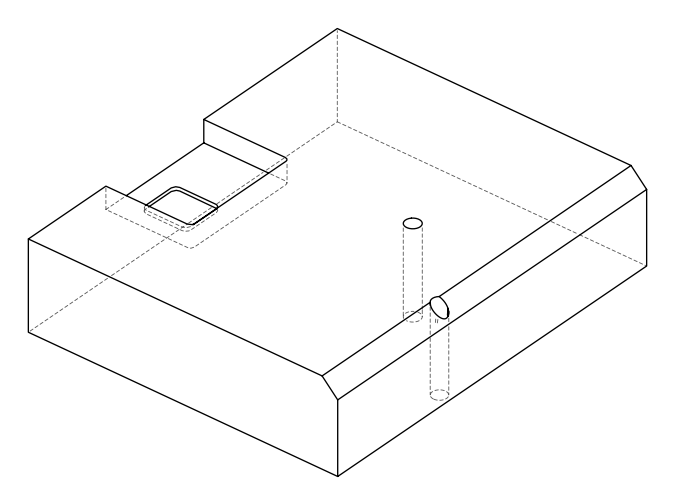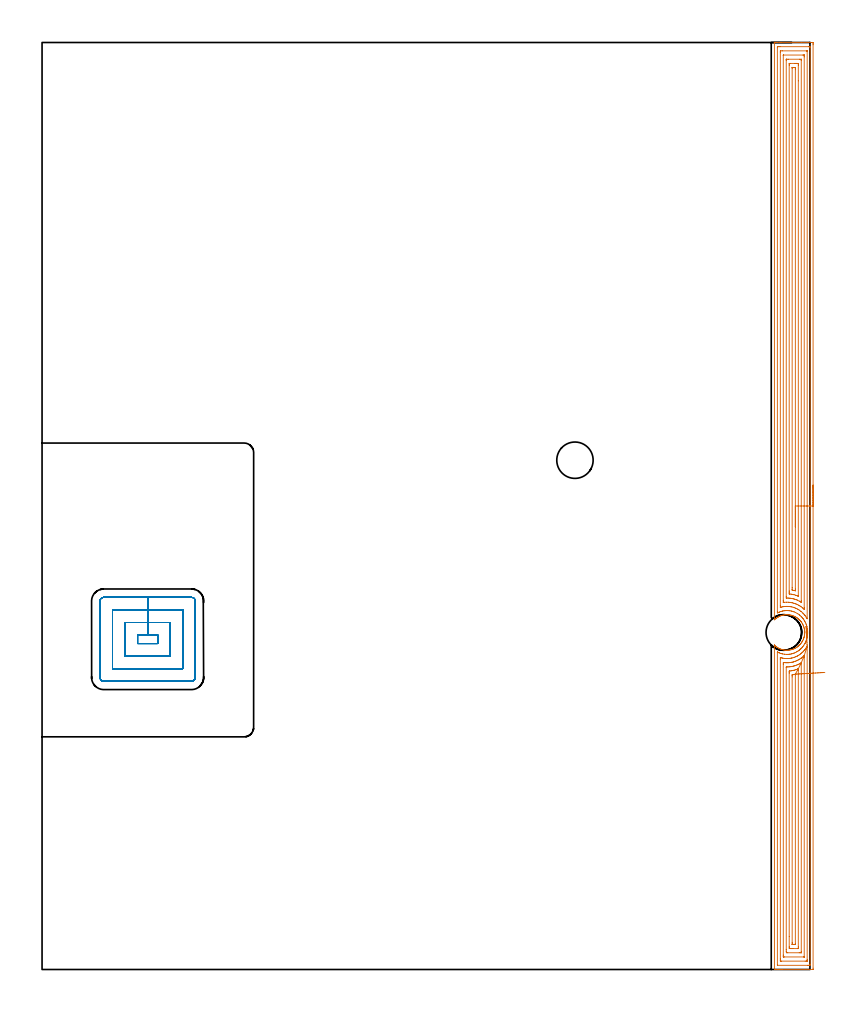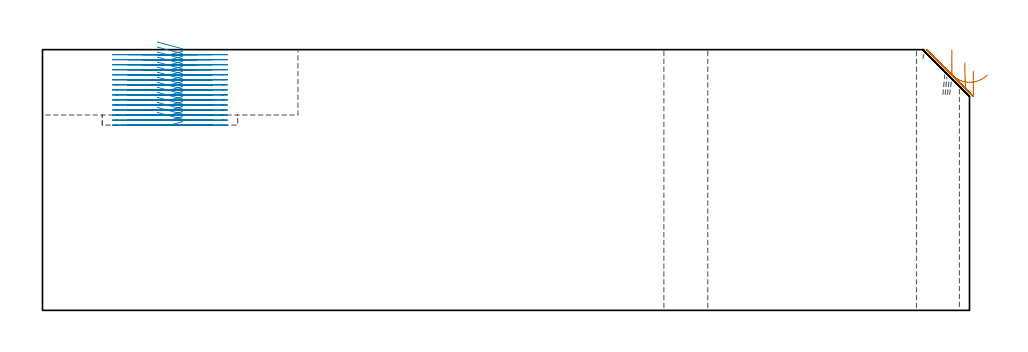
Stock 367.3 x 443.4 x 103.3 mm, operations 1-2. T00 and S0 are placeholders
(PLAN: 11 operations, 8 tool changes, 140.7 min)
(1 AREA_MILL | FG_CHAMFER_SURFACE | UGT0205_001 | 24.83 min | 75880 mm3)
(2 MILL_RECTANGULAR_POCKET | POCKET_RECTANGULAR_STRAIGHT | NXT0201_009 | Follow Part, ap 2, ae 75% | 13.6 min | 76174 mm3)
(3 MILL_SLOT | SLOT_PARTIAL_RECTANGULAR | NXT0201_009 | Follow Part, ap 2, ae 75% | 100.12 min | 302460 mm3)
(4 SPOT_DRILL | STEP1HOLE | NXT0321_9005460120000 | 0.03 min | 0 mm3)
(5 SPOT_DRILL_1 | STEP1HOLE_1 | NXT0321_9005460120000 | 0.03 min | 373 mm3)
(6 DRILL_BLIND_HOLE_INTO_CENTER | STEP1HOLE | NXT0301_082 | 0.08 min | 1012 mm3)
(7 GUN_DRILL_THROUGH_HOLE | STEP1HOLE | UGT0307_008 | 0.53 min | 8332 mm3)
(8 DRILL_TO_ENLARGE_THROUGH_HOLE | STEP1HOLE | UGT0301_044 | 0.45 min | 12694 mm3)
(9 DRILL_BLIND_HOLE_INTO_CENTER_1 | STEP1HOLE_1 | NXT0301_082 | 0.08 min | 1755 mm3)
(10 GUN_DRILL_THROUGH_HOLE_1 | STEP1HOLE_1 | UGT0307_008 | 0.53 min | 8060 mm3)
(11 DRILL_TO_ENLARGE_THROUGH_HOLE_1 | STEP1HOLE_1 | UGT0301_245 | 0.45 min | 14781 mm3)
(TOOL UGT0205_001 | Chamfer Mill 20 x 3 x 45 deg. | D20 FL50 Z2)
(TOOL NXT0201_009 | ENDMILL 8mm [2P460-0800-NA 1630] | D8 FL26 Z6)
(TOOL NXT0321_9005460120000 | NC Spot Drill, 142deg, 12mm, Carbide, Uncoated | D12 PA142 FL30 Z2)
(TOOL NXT0301_082 | Carbide Drill 11.1mm [860.1-1110-033A1-MM 2214] | D11.1 PA140 FL55 Z2)
(TOOL UGT0307_008 | Gun Drill 11 mm | D11 PA130 FL24 Z1)
(TOOL UGT0301_044 | Twist Drill 17 mm | D17 PA118 FL125 Z2)
(TOOL UGT0301_245 | Twist Drill 17.4 mm | D17.4 PA118 FL130 Z2)
(OP 1 AREA_MILL)
G17 G21 G94 G90
T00 M6
G54
G17 G0 G90 X368.8 Y231.7 S1061 M3
G43 Z113.3 H0
Z94.8
G94 G1 Y231.662 Z93.928 F250.
Y231.548 Z93.063
Y231.359 Z92.212
Y231.097 Z91.38
Y230.763 Z90.574
Y230.36 Z89.8
Y229.892 Z89.064
Y229.36 Z88.372
Y228.771 Z87.729
Y228.128 Z87.14
Y227.436 Z86.608
Y226.7 Z86.14
Y225.926 Z85.737
Y225.12 Z85.403
Y224.288 Z85.141
Y223.436 Z84.952
Y222.572 Z84.838
Y221.7 Z84.8
Y0.617
X368.799 Y0.024 Z84.799
X368.796 Y0.003 Z84.801
X368.764 Y0. Z84.833
X353.993 Z99.603
X353.385 Z100.21
X352.839 Z100.758
X352.504 Z101.092
X351.958 Z101.638
X351.623 Z101.972
X350.952 Z102.648
X350.637 Z102.963
X350.611 Z102.988
X350.319 Y0.01 Z103.272
X350.311 Y0.075 Z103.284
X350.306 Y0.123 Z103.292
X350.307 Y0.167 Z103.293
X350.3 Y155.152 Z103.3
X350.306 Y155.161 Z103.293
X350.314 Z103.285
X350.328 Y155.152 Z103.272
X350.47 Y155.017 Z103.13
X350.758 Y154.759 Z102.842
X351.037 Y154.532 Z102.563
X351.359 Y154.287 Z102.241
X351.634 Y154.102 Z101.966
X351.914 Y153.927 Z101.686
X352.348 Y153.685 Z101.252
X352.79 Y153.463 Z100.81
X352.937 Y153.394 Z100.663
X353.3 Y153.252 Z100.3
X353.667 Y153.124 Z99.933
X354.104 Y152.996 Z99.496
X354.544 Y152.891 Z99.056
X354.981 Y152.811 Z98.619
X355.42 Y152.754 Z98.18
X355.858 Y152.72 Z97.742
X356.297 Y152.708 Z97.303
X356.735 Y152.719 Z96.865
X357.173 Y152.753 Z96.427
X357.613 Y152.81 Z95.987
X358.05 Y152.89 Z95.55
X358.49 Y152.994 Z95.11
X358.927 Y153.116 Z94.673
X359.297 Y153.251 Z94.303
X359.663 Y153.394 Z93.937
X359.803 Y153.46 Z93.797
X360.245 Y153.681 Z93.355
X360.68 Y153.927 Z92.92
X361.239 Y154.287 Z92.359
X361.312 Y154.343 Z92.284
X361.453 Y154.45 Z92.146
X361.556 Y154.528 Z92.043
X361.589 Y154.556 Z92.01
X361.752 Y154.695 Z91.844
X361.932 Y154.846 Z91.667
X362.296 Y155.18 Z91.302
X362.432 Y155.32 Z91.166
X362.547 Y155.449 Z91.051
X362.761 Y155.69 Z90.839
X363.073 Y156.073 Z90.526
X363.266 Y156.343 Z90.333
X363.309 Y156.403 Z90.29
X363.457 Y156.641 Z90.141
X363.514 Y156.732 Z90.082
X363.643 Y156.938 Z89.955
X363.66 Y156.966 Z89.938
X363.896 Y157.409 Z89.7
X364.112 Y157.859 Z89.488
X364.186 Y158.033 Z89.413
X364.275 Y158.278 Z89.323
X364.317 Y158.39 Z89.282
X364.425 Y158.725 Z89.173
X364.434 Y158.752 Z89.164
X364.551 Y159.197 Z89.044
X364.621 Y159.513 Z88.978
X364.641 Y159.618 Z88.954
X364.647 Y159.645 Z88.948
X364.719 Y160.09 Z88.879
X364.742 Y160.306 Z88.857
X364.761 Y160.511 Z88.832
X364.764 Y160.537 Z88.829
X364.771 Y160.688 Z88.821
X364.781 Y160.867 Z88.811
X364.788 Y160.984 Z88.807
Y161.
X364.786 Y161.105 Z88.804
Y161.405 Z88.805
X364.784 Y161.423 Z88.803
X364.785 Y161.424
Y161.431
X364.769 Y161.792 Z88.829
X364.763 Y161.877 Z88.832
X364.757 Y161.934 Z88.837
X364.729 Y162.184 Z88.862
X364.718 Y162.298 Z88.875
X364.715 Y162.323 Z88.878
X364.648 Y162.756 Z88.951
X364.646 Y162.771 Z88.953
X364.555 Y163.191 Z89.043
X364.55 Y163.216 Z89.048
X364.426 Y163.664 Z89.17
X364.329 Y163.96 Z89.268
X364.281 Y164.109 Z89.317
X364.185 Y164.367 Z89.413
X364.113 Y164.531 Z89.484
X364.045 Y164.687 Z89.553
X363.894 Y165.002 Z89.702
X363.688 Y165.382 Z89.911
X363.65 Y165.452 Z89.95
X363.383 Y165.895 Z90.217
X363.31 Y166.002 Z90.29
X363.078 Y166.313 Z90.522
X363.013 Y166.4 Z90.587
X362.699 Y166.788 Z90.899
X362.633 Y166.86 Z90.965
X362.432 Y167.079 Z91.165
X362.192 Y167.314 Z91.405
X362.119 Y167.386 Z91.478
X361.797 Y167.681 Z91.802
X361.752 Y167.716 Z91.847
X361.556 Y167.873 Z92.043
X361.239 Y168.104 Z92.36
X361.124 Y168.188 Z92.475
X360.68 Y168.48 Z92.92
X360.524 Y168.573 Z93.076
X360.166 Y168.762 Z93.434
X359.803 Y168.937 Z93.797
X359.367 Y169.119 Z94.233
X358.927 Y169.279 Z94.673
X358.599 Y169.378 Z95.001
X358.269 Y169.466 Z95.331
X358.05 Y169.513 Z95.55
X357.613 Y169.59 Z95.987
X357.173 Y169.647 Z96.427
X356.735 Y169.681 Z96.865
X356.297 Y169.692 Z97.303
X355.858 Y169.68 Z97.742
X355.42 Y169.646 Z98.18
X354.981 Y169.589 Z98.619
X354.544 Y169.512 Z99.056
X354.331 Y169.466 Z99.269
X353.667 Y169.272 Z99.933
X353.226 Y169.117 Z100.374
X352.79 Y168.934 Z100.81
X352.43 Y168.761 Z101.17
X352.076 Y168.573 Z101.524
X351.914 Y168.476 Z101.686
X351.47 Y168.184 Z102.13
X351.037 Y167.869 Z102.563
X350.818 Y167.695 Z102.782
X350.307 Y167.24 Z103.293
X350.3 Y167.657 Z103.3
Y443.232
Y443.395 Z103.29
X350.301 Y443.396
X350.636 Y443.4 Z102.964
X350.952 Z102.648
X351.623 Z101.972
X352.839 Z100.757
X353.385 Z100.21
X363.241 Z90.356
X368.085 Z85.512
X368.358 Y443.397 Z85.239
X368.792 Y443.39 Z84.806
X368.795 Y443.227 Z84.803
X368.799 Y442.783 Z84.801
X368.8 Y442.335 Z84.8
Y221.7
X367.386 Z86.214
X367.385 Y2.497 Z86.215
X367.384 Y2.403 Z86.216
X367.379 Y2.013 Z86.221
X366.99 Y2.004 Z86.61
X366.596 Y2.001 Z87.004
X366.113 Y2. Z87.487
X351.812 Y2.001 Z101.788
X351.781 Y2.002 Z101.819
X351.749 Y2.006 Z101.851
X351.728 Y2.01 Z101.872
X351.727 Y2.035 Z101.873
X351.722 Y2.303 Z101.878
X351.715 Y151.579 Z101.885
X351.717 Y151.75 Z101.883
X351.719 Y151.835 Z101.881
X351.721 Y151.866 Z101.879
X351.769 Y151.847 Z101.831
X351.929 Y151.77 Z101.671
X352.319 Y151.579 Z101.281
X352.504 Y151.497 Z101.096
X352.644 Y151.436 Z100.956
X353.385 Y151.174 Z100.215
X353.943 Y151.012 Z99.657
X354.265 Y150.939 Z99.335
X355.034 Y150.8 Z98.566
X355.146 Y150.788 Z98.454
X355.996 Y150.717 Z97.604
X356.027 Z97.573
X356.865 Y150.729 Z96.735
X356.908 Y150.732 Z96.692
X357.662 Y150.814 Z95.938
X357.788 Y150.835 Z95.812
X358.403 Y150.956 Z95.197
X358.669 Y151.019 Z94.931
X359.105 Y151.137 Z94.495
X359.55 Y151.288 Z94.05
X359.759 Y151.366 Z93.841
X360.281 Y151.579 Z93.319
X360.382 Y151.629 Z93.218
X360.431 Y151.654 Z93.169
X360.956 Y151.94 Z92.644
X361.312 Y152.147 Z92.288
X361.511 Y152.27 Z92.089
X361.825 Y152.472 Z91.775
X362.037 Y152.629 Z91.563
X362.192 Y152.752 Z91.408
X362.525 Y153.028 Z91.075
X362.915 Y153.365 Z90.685
X362.997 Y153.442 Z90.603
X363.073 Y153.518 Z90.527
X363.429 Y153.898 Z90.171
X363.747 Y154.258 Z89.853
X363.841 Y154.373 Z89.759
X363.954 Y154.517 Z89.646
X364.222 Y154.88 Z89.378
X364.406 Y155.152 Z89.194
X364.835 Y155.855 Z88.765
X364.902 Y155.976 Z88.698
X364.938 Y156.045 Z88.662
X365.196 Y156.572 Z88.404
X365.363 Y156.938 Z88.237
X365.425 Y157.085 Z88.175
X365.466 Y157.192 Z88.134
X365.698 Y157.849 Z87.902
X365.716 Y157.906 Z87.884
X365.885 Y158.553 Z87.715
X365.923 Y158.725 Z87.677
X366.036 Y159.293 Z87.564
X366.087 Y159.618 Z87.513
X366.141 Y160.079 Z87.459
X366.177 Y160.511 Z87.423
X366.197 Y160.917 Z87.403
X366.198 Y161.405 Z87.402
X366.18 Y161.827 Z87.42
X366.144 Y162.298 Z87.456
X366.082 Y162.819 Z87.518
X366.022 Y163.191 Z87.578
X365.866 Y163.932 Z87.734
X365.826 Y164.084 Z87.774
X365.716 Y164.479 Z87.884
X365.577 Y164.907 Z88.023
X365.553 Y164.978 Z88.047
X365.453 Y165.244 Z88.147
X365.179 Y165.871 Z88.421
X365.067 Y166.106 Z88.533
X364.835 Y166.546 Z88.765
X364.711 Y166.764 Z88.889
X364.527 Y167.076 Z89.073
X364.121 Y167.657 Z89.479
X363.954 Y167.879 Z89.646
X363.658 Y168.247 Z89.942
X363.388 Y168.551 Z90.212
X363.073 Y168.873 Z90.527
X362.452 Y169.444 Z91.148
X362.192 Y169.649 Z91.408
X361.502 Y170.144 Z92.098
X361.312 Y170.267 Z92.288
X361.199 Y170.337 Z92.401
X360.431 Y170.737 Z93.169
X359.728 Y171.05 Z93.872
X359.55 Y171.116 Z94.05
X359.229 Y171.231 Z94.371
X358.669 Y171.387 Z94.931
X358.461 Y171.442 Z95.139
X357.788 Y171.565 Z95.812
X357.408 Y171.617 Z96.192
X356.908 Y171.66 Z96.692
X356.466 Y171.678 Z97.134
X356.027 Y171.675 Z97.573
X355.609 Y171.654 Z97.991
X355.146 Y171.609 Z98.454
X354.816 Y171.566 Z98.784
X354.265 Y171.465 Z99.335
X354.075 Y171.423 Z99.525
X353.381 Y171.231 Z100.219
X352.742 Y170.989 Z100.858
X352.504 Y170.889 Z101.096
X352.125 Y170.721 Z101.475
X351.721 Y170.535 Z101.879
X351.715 Y171.137 Z101.885
Y171.231
Y440.903
X351.716 Y440.997 Z101.884
X351.721 Y441.387 Z101.879
X352.11 Y441.396 Z101.49
X352.504 Y441.399 Z101.096
X352.987 Y441.4 Z100.613
X366.596 Y441.399 Z87.004
X367.083 Y441.396 Z86.517
X367.291 Y441.39 Z86.309
X367.379 Y441.361 Z86.221
X367.384 Y441.091 Z86.216
X367.385 Y440.997 Z86.215
X367.386 Y221.7 Z86.214
X365.972 Z87.628
X365.971 Y168.031 Z87.629
X365.969 Y167.858 Z87.631
X365.967 Y167.796 Z87.633
X365.966 Y167.778 Z87.634
X365.958 Y167.786 Z87.642
X365.716 Y168.18 Z87.884
X365.478 Y168.551 Z88.122
X364.905 Y169.373 Z88.695
X364.848 Y169.444 Z88.752
X364.835 Y169.46 Z88.765
X364.435 Y169.928 Z89.165
X364.06 Y170.337 Z89.54
X363.954 Y170.441 Z89.646
X363.102 Y171.231 Z90.498
X363.073 Y171.254 Z90.527
X362.966 Y171.339 Z90.634
X362.192 Y171.882 Z91.408
X361.828 Y172.124 Z91.772
X361.312 Y172.406 Z92.288
X360.743 Y172.701 Z92.857
X360.431 Y172.835 Z93.169
X359.999 Y173.017 Z93.601
X359.55 Y173.17 Z94.05
X359.328 Y173.242 Z94.272
X358.669 Y173.416 Z94.931
X358.18 Y173.513 Z95.42
X357.788 Y173.573 Z95.812
X357.17 Y173.644 Z96.43
X356.908 Y173.661 Z96.692
X356.254 Y173.68 Z97.346
X356.027 Y173.675 Z97.573
X355.412 Y173.641 Z98.188
X355.146 Y173.614 Z98.454
X354.623 Y173.547 Z98.977
X354.265 Y173.482 Z99.335
X353.732 Y173.369 Z99.868
X353.385 Y173.278 Z100.215
X353.18 Y173.224 Z100.42
X353.134 Y173.225 Z100.466
X353.133 Y173.237 Z100.467
X353.13 Y173.275 Z100.47
X353.129 Y173.91 Z100.471
X353.128 Y174.17 Z100.472
X353.129 Y438.576 Z100.471
X353.133 Y439.21 Z100.467
X353.135 Y439.339 Z100.465
X353.141 Y439.391 Z100.459
X353.201 Y439.396 Z100.399
X353.385 Y439.398 Z100.215
X354.078 Y439.4 Z99.522
X365.716 Y439.399 Z87.884
X365.903 Y439.397 Z87.697
X365.956 Y439.394 Z87.644
X365.966 Y439.39 Z87.634
X365.968 Y439.386 Z87.632
X365.97 Y439.366 Z87.63
X365.971 Y439.297 Z87.629
X365.972 Y439.21 Z87.628
Y221.7
X364.557 Z89.043
Y173.017
X364.555 Y172.407 Z89.045
X364.553 Y172.319 Z89.047
X364.552 Y172.307 Z89.048
X364.505 Y172.343 Z89.095
X363.954 Y172.827 Z89.646
X363.729 Y173.017 Z89.871
X363.073 Y173.497 Z90.527
X362.833 Y173.667 Z90.767
X362.472 Y173.91 Z91.128
X362.192 Y174.072 Z91.408
X361.835 Y174.272 Z91.765
X361.312 Y174.53 Z92.288
X360.717 Y174.804 Z92.883
X360.431 Y174.919 Z93.169
X360.246 Y174.991 Z93.354
X359.55 Y175.212 Z94.05
X358.994 Y175.367 Z94.606
X358.669 Y175.434 Z94.931
X357.912 Y175.571 Z95.688
X357.788 Y175.586 Z95.812
X356.934 Y175.67 Z96.666
X356.015 Y175.685 Z97.585
X355.146 Y175.625 Z98.454
X355.072 Y175.619 Z98.528
X354.837 Y175.595 Z98.763
X354.549 Y175.566 Z99.051
X354.547 Y175.61 Z99.053
X354.545 Y175.697 Z99.055
X354.543 Y176.309 Z99.057
Y176.59
Y437.142
X354.545 Y437.346 Z99.055
X354.547 Y437.38 Z99.053
X354.55 Y437.39 Z99.05
X354.557 Y437.393 Z99.043
X354.61 Y437.397 Z98.99
X354.717 Y437.399 Z98.883
X363.954 Y437.4 Z89.646
X364.385 Y437.398 Z89.215
X364.487 Y437.395 Z89.113
X364.537 Y437.39 Z89.063
X364.551 Y437.386 Z89.049
X364.552 Y437.37 Z89.048
X364.555 Y437.268 Z89.045
X364.557 Y436.812 Z89.043
Y436.53
Y221.7
X363.143 Z90.457
Y176.519
X363.139 Y175.697 Z90.461
X363.138 Y175.696 Z90.462
X363.121 Y175.697 Z90.479
X363.073 Y175.726 Z90.527
X363.001 Y175.77 Z90.599
X362.192 Y176.208 Z91.408
X361.416 Y176.59 Z92.184
X361.312 Y176.637 Z92.288
X361.229 Y176.674 Z92.371
X360.725 Y176.874 Z92.875
X360.431 Y176.976 Z93.169
X359.861 Y177.168 Z93.739
X359.55 Y177.252 Z94.05
X359.169 Y177.35 Z94.431
X358.699 Y177.453 Z94.901
X358.669 Y177.459 Z94.931
X358.529 Y177.483 Z95.071
X357.788 Y177.587 Z95.812
X357.671 Y177.602 Z95.929
X356.908 Y177.662 Z96.692
X356.722 Y177.671 Z96.878
X356.027 Y177.69 Z97.573
X355.983 Y177.694 Z97.617
X355.964 Y177.698 Z97.636
X355.957 Y178.306 Z97.643
Y434.886
X355.958 Y435.028 Z97.642
X355.962 Y435.312 Z97.638
X355.964 Y435.388 Z97.636
X355.969 Y435.391 Z97.631
X355.987 Y435.396 Z97.613
X356.027 Y435.398 Z97.573
X356.261 Y435.4 Z97.339
X356.908 Z96.692
X362.426 Z91.174
X363.073 Y435.396 Z90.527
X363.116 Y435.394 Z90.484
X363.133 Y435.391 Z90.467
X363.137 Y435.24 Z90.463
X363.142 Y434.957 Z90.458
X363.143 Y434.815 Z90.457
Y434.744
Y221.7
X361.729 Z91.871
Y178.847
X361.727 Y178.706 Z91.873
X361.724 Y178.594 Z91.876
X361.723 Y178.568 Z91.877
X361.707 Y178.569 Z91.893
X361.651 Y178.588 Z91.949
X361.312 Y178.717 Z92.288
X360.773 Y178.923 Z92.827
X360.431 Y179.03 Z93.169
X359.64 Y179.27 Z93.96
X359.55 Y179.294 Z94.05
X359.519 Y179.302 Z94.081
X358.669 Y179.464 Z94.931
X358.438 Y179.504 Z95.162
X357.788 Y179.588 Z95.812
X357.43 Y179.634 Z96.17
X357.378 Y179.646 Z96.222
X357.376 Y179.688 Z96.224
X357.373 Y180.163 Z96.227
X357.371 Y180.586 Z96.229
Y181.056
X357.372 Y432.487 Z96.228
X357.374 Y432.957 Z96.226
X357.377 Y433.375 Z96.223
X357.383 Y433.391 Z96.217
X357.407 Y433.394 Z96.193
X357.461 Y433.397 Z96.139
X357.57 Y433.399 Z96.03
X357.788 Y433.4 Z95.812
X359.994 Z93.606
X360.431 Y433.399 Z93.169
X360.877 Y433.398 Z92.723
X361.312 Y433.39 Z92.288
X361.722 Y433.371 Z91.878
X361.725 Y432.957 Z91.875
X361.728 Y432.535 Z91.872
X361.729 Y425.08 Z91.871
Y221.7
X360.315 Z93.285
X360.314 Y181.95 Z93.286
X360.31 Y181.179 Z93.29
X360.308 Y181.134 Z93.292
X360.256 Y181.143 Z93.344
X359.55 Y181.308 Z94.05
X359.231 Y181.38 Z94.369
X358.909 Y181.447 Z94.691
X358.853 Y181.46 Z94.747
X358.795 Y181.475 Z94.805
X358.792 Y181.539 Z94.808
X358.787 Y181.831 Z94.813
X358.786 Y181.95 Z94.814
X358.785 Y182.725 Z94.815
X358.786 Y431.171 Z94.814
X358.788 Y431.364 Z94.812
X358.791 Y431.386 Z94.809
X358.792 Y431.39 Z94.808
X358.827 Y431.394 Z94.773
X358.947 Y431.398 Z94.653
X359.55 Y431.4 Z94.05
X360.205 Y431.399 Z93.395
X360.273 Y431.396 Z93.327
X360.293 Y431.393 Z93.307
X360.308 Y431.388 Z93.292
X360.31 Y431.359 Z93.29
X360.313 Y431.29 Z93.287
X360.314 Y431.171 Z93.286
X360.315 Y430.395 Z93.285
Y221.7
Y220.828 Z93.323
Y219.964 Z93.437
Y219.112 Z93.626
Y218.28 Z93.888
Y217.474 Z94.222
Y216.7 Z94.625
Y215.964 Z95.094
Y215.272 Z95.625
Y214.629 Z96.214
Y214.04 Z96.857
Y213.508 Z97.549
Y213.04 Z98.285
Y212.637 Z99.059
Y212.303 Z99.865
Y212.041 Z100.697
Y211.852 Z101.549
Y211.738 Z102.414
Y211.7 Z103.285
G0 Z113.3
X365.464 Y164.075
Z98.15
G1 Y164.084 Z97.278
X365.467 Y164.016 Z96.408
X365.475 Y163.873 Z95.547
X365.487 Y163.656 Z94.703
X365.502 Y163.366 Z93.88
X365.521 Y163.005 Z93.086
X365.544 Y162.577 Z92.326
X365.57 Y162.084 Z91.607
X365.6 Y161.531 Z90.933
X365.633 Y160.921 Z90.31
X365.668 Y160.259 Z89.743
X365.706 Y159.55 Z89.236
X365.746 Y158.8 Z88.792
X365.788 Y158.014 Z88.416
X365.831 Y157.198 Z88.11
X365.876 Y156.359 Z87.876
X365.922 Y155.502 Z87.716
X365.968 Y154.635 Z87.632
X365.97 Y154.601 Z87.63
X365.971 Y154.432 Z87.629
X365.972 Y154.258 Z87.628
X365.971 Y4.824 Z87.629
X365.967 Y4.19 Z87.633
X365.965 Y4.061 Z87.635
X365.959 Y4.009 Z87.641
X365.899 Y4.004 Z87.701
X365.716 Y4.002 Z87.884
X365.022 Y4. Z88.578
X353.571 Y4.001 Z100.029
X353.385 Y4.003 Z100.215
X353.198 Y4.008 Z100.402
X353.149 Y4.01 Z100.451
X353.142 Y4.04 Z100.458
X353.139 Y4.106 Z100.461
X353.137 Y4.19 Z100.463
X353.135 Y4.443 Z100.465
Y5.083
X353.129 Y148.265 Z100.471
X353.131 Y148.899 Z100.469
X353.133 Y149.153 Z100.467
X353.135 Y149.184 Z100.465
X353.173 Y149.177 Z100.427
X353.255 Y149.159 Z100.345
X353.385 Y149.127 Z100.215
X353.766 Y149.03 Z99.834
X354.247 Y148.918 Z99.353
X354.265 Y148.914 Z99.335
X354.353 Y148.899 Z99.247
X355.146 Y148.787 Z98.454
X355.271 Y148.772 Z98.329
X356.027 Y148.725 Z97.573
X356.202 Y148.722 Z97.398
X356.908 Y148.737 Z96.692
X357.059 Y148.745 Z96.541
X357.788 Y148.82 Z95.812
X357.858 Y148.829 Z95.742
X358.26 Y148.899 Z95.34
X358.601 Y148.968 Z94.999
X358.669 Y148.985 Z94.931
X359.299 Y149.153 Z94.301
X359.55 Y149.231 Z94.05
X359.963 Y149.374 Z93.637
X360.431 Y149.561 Z93.169
X360.592 Y149.629 Z93.008
X360.947 Y149.792 Z92.653
X361.187 Y149.919 Z92.413
X361.312 Y149.988 Z92.288
X361.751 Y150.24 Z91.849
X362.192 Y150.51 Z91.408
X362.299 Y150.577 Z91.301
X362.462 Y150.685 Z91.138
X362.811 Y150.952 Z90.789
X363.073 Y151.162 Z90.527
X363.298 Y151.351 Z90.302
X363.557 Y151.579 Z90.043
X363.954 Y151.955 Z89.646
X364.203 Y152.219 Z89.397
X364.435 Y152.472 Z89.165
X364.621 Y152.689 Z88.979
X364.835 Y152.95 Z88.765
X365.015 Y153.183 Z88.585
X365.15 Y153.365 Z88.45
X365.383 Y153.703 Z88.217
X365.716 Y154.225 Z87.884
X365.736 Y154.258 Z87.864
X365.883 Y154.502 Z87.717
X365.922 Y154.567 Z87.678
X365.96 Y154.626 Z87.64
X365.968 Y154.635 Z87.632
X364.551 Y150.088 Z89.049
X364.553 Y150.078 Z89.047
X364.556 Y149.792 Z89.044
X364.557 Y149.45 Z89.043
Y149.18
Y6.258
X364.555 Y6.054 Z89.045
X364.553 Y6.02 Z89.047
X364.55 Y6.01 Z89.05
X364.543 Y6.007 Z89.057
X364.49 Y6.003 Z89.11
X364.383 Y6.001 Z89.217
X355.123 Y6. Z98.477
X354.716 Y6.003 Z98.884
X354.614 Y6.006 Z98.986
X354.565 Y6.01 Z99.035
X354.556 Y6.018 Z99.044
X354.554 Y6.035 Z99.046
X354.552 Y6.133 Z99.048
X354.549 Y6.581 Z99.051
Y6.87
X354.544 Y145.937 Z99.056
X354.545 Y146.219 Z99.055
X354.55 Y146.824 Z99.05
X355.146 Y146.778 Z98.454
X355.501 Y146.753 Z98.099
X356.027 Y146.725 Z97.573
X356.409 Z97.191
X356.908 Y146.737 Z96.692
X357.253 Y146.762 Z96.347
X357.788 Y146.82 Z95.812
X358.044 Y146.853 Z95.556
X358.669 Y146.964 Z94.931
X358.791 Y146.989 Z94.809
X359.306 Y147.112 Z94.294
X359.499 Y147.164 Z94.101
X359.55 Y147.179 Z94.05
X360.163 Y147.384 Z93.437
X360.431 Y147.483 Z93.169
X360.799 Y147.632 Z92.801
X361.312 Y147.859 Z92.288
X361.411 Y147.905 Z92.189
X361.609 Y148.006 Z91.991
X361.986 Y148.215 Z91.614
X362.192 Y148.335 Z91.408
X362.541 Y148.546 Z91.059
X363.073 Y148.878 Z90.527
X363.086 Y148.886 Z90.514
X363.104 Y148.899 Z90.496
X363.585 Y149.274 Z90.015
X363.954 Y149.573 Z89.646
X364.072 Y149.672 Z89.528
X364.211 Y149.792 Z89.389
X364.51 Y150.059 Z89.09
X364.545 Y150.086 Z89.055
X364.551 Y150.088 Z89.049
X363.136 Y146.702 Z90.464
X363.143 Y146.219 Z90.457
Y8.514
X363.142 Y8.372 Z90.458
X363.138 Y8.088 Z90.462
X363.136 Y8.012 Z90.464
X363.131 Y8.009 Z90.469
X363.113 Y8.004 Z90.487
X363.073 Y8.002 Z90.527
X362.839 Y8. Z90.761
X362.192 Z91.408
X356.672 Y8.002 Z96.928
X356.027 Y8.01 Z97.573
X355.97 Y8.656 Z97.63
X355.967 Y8.717 Z97.633
X355.963 Y9.549 Z97.637
Y9.614
X355.958 Y144.502 Z97.642
X355.96 Y144.573 Z97.64
X355.964 Y144.705 Z97.636
X356.027 Y144.707 Z97.573
X356.619 Y144.725 Z96.981
X356.908 Y144.737 Z96.692
X357.449 Y144.777 Z96.151
X357.788 Y144.815 Z95.812
X358.237 Y144.871 Z95.363
X358.669 Y144.95 Z94.931
X358.98 Y145.011 Z94.62
X359.55 Y145.147 Z94.05
X359.69 Y145.184 Z93.91
X360.173 Y145.326 Z93.427
X360.367 Y145.39 Z93.233
X360.431 Y145.413 Z93.169
X361.006 Y145.636 Z92.594
X361.312 Y145.764 Z92.288
X361.622 Y145.904 Z91.978
X362.192 Y146.181 Z91.408
X362.218 Y146.193 Z91.382
X363.073 Y146.673 Z90.527
X363.136 Y146.702 Z90.464
X361.722 Y143.821 Z91.878
X361.724 Y143.792 Z91.876
X361.727 Y143.68 Z91.873
X361.728 Y143.539 Z91.872
X361.729 Y143.116 Z91.871
X361.728 Y10.913 Z91.872
X361.726 Y10.443 Z91.874
X361.723 Y10.025 Z91.877
X361.717 Y10.009 Z91.883
X361.693 Y10.006 Z91.907
X361.639 Y10.003 Z91.961
X361.53 Y10.001 Z92.07
X361.312 Y10. Z92.288
X359.106 Z94.494
X358.669 Y10.001 Z94.931
X358.223 Y10.003 Z95.377
X357.788 Y10.01 Z95.812
X357.384 Y10.036 Z96.216
X357.381 Y10.443 Z96.219
X357.378 Y10.859 Z96.222
X357.377 Y15.801 Z96.223
X357.372 Y141.753 Z96.228
X357.373 Y142.174 Z96.227
X357.377 Y142.646 Z96.223
X357.379 Y142.743 Z96.221
X357.537 Y142.768 Z96.063
X357.652 Y142.785 Z95.948
X357.788 Y142.803 Z95.812
X358.43 Y142.889 Z95.17
X358.669 Y142.931 Z94.931
X359.172 Y143.03 Z94.428
X359.55 Y143.119 Z94.05
X359.88 Y143.204 Z93.72
X360.431 Y143.363 Z93.169
X360.564 Y143.404 Z93.036
X360.96 Y143.539 Z92.64
X361.216 Y143.636 Z92.384
X361.312 Y143.673 Z92.288
X361.527 Y143.757 Z92.073
X361.66 Y143.807 Z91.94
X361.711 Y143.825 Z91.889
X361.722 Y143.821 Z91.878
X360.305 Y141.267 Z93.295
X360.308 Y141.255 Z93.292
X360.311 Y141.201 Z93.289
X360.314 Y140.978 Z93.286
Y12.229
X360.312 Y12.036 Z93.288
X360.309 Y12.014 Z93.291
X360.308 Y12.01 Z93.292
X360.273 Y12.006 Z93.327
X360.153 Y12.002 Z93.447
X359.55 Y12. Z94.05
X358.895 Y12.001 Z94.705
X358.831 Y12.004 Z94.769
X358.811 Y12.008 Z94.789
X358.799 Y12.014 Z94.801
X358.796 Y12.04 Z94.804
X358.793 Y12.104 Z94.807
X358.792 Y12.229 Z94.808
Y12.998
X358.786 Y139.966 Z94.814
X358.788 Y140.739 Z94.812
X358.79 Y140.859 Z94.81
X358.793 Y140.904 Z94.807
X358.801 Y140.922 Z94.799
X358.873 Y140.939 Z94.727
X359.066 Y140.98 Z94.534
X359.242 Y141.016 Z94.358
X359.369 Y141.043 Z94.231
X359.55 Y141.086 Z94.05
X360.258 Y141.26 Z93.342
X360.294 Y141.267 Z93.306
X360.305 Z93.295
X360.948 Y141.304 Z92.706
X361.64 Y141.343 Z92.175
X362.374 Y141.385 Z91.707
X363.147 Y141.429 Z91.305
X363.952 Y141.474 Z90.972
X364.783 Y141.521 Z90.71
X365.634 Y141.57 Z90.522
X366.497 Y141.619 Z90.409
X367.368 Y141.668 Z90.371
X368.238 Y141.717 Z90.41
X369.101 Y141.766 Z90.525
X369.951 Y141.815 Z90.714
X370.782 Y141.862 Z90.977
X371.586 Y141.907 Z91.312
X372.358 Y141.951 Z91.715
X373.093 Y141.993 Z92.184
X373.783 Y142.032 Z92.716
X374.425 Y142.068 Z93.306
G0 Z113.3
M5
M2
(OP 2 MILL_RECTANGULAR_POCKET)
G17 G21 G94 G90
T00 M6
G54
G17 G0 G90 X45.7 Y156.035 S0 M3
G43 Z113.3 H1
Z106.3
G94 G1 Y155.9 Z106.264 F250.
X55.3 Z103.691
Y160. Z102.593
X50.5 Z101.307
X45.7 F500.
Y155.9
X55.3
Y160.
X50.5
Y166.
X39.7
Y149.9
X61.3
Y166.
X50.5
Y172.
X33.7
Y143.9
X67.3
Y172.
X50.5
Y178.
X29.5
G3 X27.7 Y176.2 R1.8
G1 Y139.7
G3 X29.5 Y137.9 R1.8
G1 X71.5
G3 X73.3 Y139.7 R1.8
G1 Y176.2
G3 X71.5 Y178. R1.8
G1 X50.5
X49.5
G0 X45.7 Y156.035 Z104.307
G1 Y155.9 Z104.27 F250.
X55.3 Z101.698
Y160. Z100.599
X50.5 Z99.313
X45.7 F500.
Y155.9
X55.3
Y160.
X50.5
Y166.
X39.7
Y149.9
X61.3
Y166.
X50.5
Y172.
X33.7
Y143.9
X67.3
Y172.
X50.5
Y178.
X29.5
G3 X27.7 Y176.2 R1.8
G1 Y139.7
G3 X29.5 Y137.9 R1.8
G1 X71.5
G3 X73.3 Y139.7 R1.8
G1 Y176.2
G3 X71.5 Y178. R1.8
G1 X50.5
X49.5
G0 X45.7 Y156.035 Z102.313
G1 Y155.9 Z102.277 F250.
X55.3 Z99.705
Y160. Z98.606
X50.5 Z97.32
X45.7 F500.
Y155.9
X55.3
Y160.
X50.5
Y166.
X39.7
Y149.9
X61.3
Y166.
X50.5
Y172.
X33.7
Y143.9
X67.3
Y172.
X50.5
Y178.
X29.5
G3 X27.7 Y176.2 R1.8
G1 Y139.7
G3 X29.5 Y137.9 R1.8
G1 X71.5
G3 X73.3 Y139.7 R1.8
G1 Y176.2
G3 X71.5 Y178. R1.8
G1 X50.5
X49.5
G0 X45.7 Y156.035 Z100.32
G1 Y155.9 Z100.284 F250.
X55.3 Z97.711
Y160. Z96.613
X50.5 Z95.327
X45.7 F500.
Y155.9
X55.3
Y160.
X50.5
Y166.
X39.7
Y149.9
X61.3
Y166.
X50.5
Y172.
X33.7
Y143.9
X67.3
Y172.
X50.5
Y178.
X29.5
G3 X27.7 Y176.2 R1.8
G1 Y139.7
G3 X29.5 Y137.9 R1.8
G1 X71.5
G3 X73.3 Y139.7 R1.8
G1 Y176.2
G3 X71.5 Y178. R1.8
G1 X50.5
X49.5
G0 X45.7 Y156.035 Z98.327
G1 Y155.9 Z98.29 F250.
X55.3 Z95.718
Y160. Z94.619
X50.5 Z93.333
X45.7 F500.
Y155.9
X55.3
Y160.
X50.5
Y166.
X39.7
Y149.9
X61.3
Y166.
X50.5
Y172.
X33.7
Y143.9
X67.3
Y172.
X50.5
Y178.
X29.5
G3 X27.7 Y176.2 R1.8
G1 Y139.7
G3 X29.5 Y137.9 R1.8
G1 X71.5
G3 X73.3 Y139.7 R1.8
G1 Y176.2
G3 X71.5 Y178. R1.8
G1 X50.5
X49.5
G0 X45.7 Y156.035 Z96.333
G1 Y155.9 Z96.297 F250.
X55.3 Z93.725
Y160. Z92.626
X50.5 Z91.34
X45.7 F500.
Y155.9
X55.3
Y160.
X50.5
Y166.
X39.7
Y149.9
X61.3
Y166.
X50.5
Y172.
X33.7
Y143.9
X67.3
Y172.
X50.5
Y178.
X29.5
G3 X27.7 Y176.2 R1.8
G1 Y139.7
G3 X29.5 Y137.9 R1.8
G1 X71.5
G3 X73.3 Y139.7 R1.8
G1 Y176.2
G3 X71.5 Y178. R1.8
G1 X50.5
X49.5
G0 X45.7 Y156.035 Z94.34
G1 Y155.9 Z94.304 F250.
X55.3 Z91.731
Y160. Z90.633
X50.5 Z89.347
X45.7 F500.
Y155.9
X55.3
Y160.
X50.5
Y166.
X39.7
Y149.9
X61.3
Y166.
X50.5
Y172.
X33.7
Y143.9
X67.3
Y172.
X50.5
Y178.
X29.5
G3 X27.7 Y176.2 R1.8
G1 Y139.7
G3 X29.5 Y137.9 R1.8
G1 X71.5
G3 X73.3 Y139.7 R1.8
G1 Y176.2
G3 X71.5 Y178. R1.8
G1 X50.5
X49.5
G0 X45.7 Y156.035 Z92.347
G1 Y155.9 Z92.31 F250.
X55.3 Z89.738
Y160. Z88.639
X50.5 Z87.353
X45.7 F500.
Y155.9
X55.3
Y160.
X50.5
Y166.
X39.7
Y149.9
X61.3
Y166.
X50.5
Y172.
X33.7
Y143.9
X67.3
Y172.
X50.5
Y178.
X29.5
G3 X27.7 Y176.2 R1.8
G1 Y139.7
G3 X29.5 Y137.9 R1.8
G1 X71.5
G3 X73.3 Y139.7 R1.8
G1 Y176.2
G3 X71.5 Y178. R1.8
G1 X50.5
X49.5
G0 X45.7 Y156.035 Z90.353
G1 Y155.9 Z90.317 F250.
X55.3 Z87.745
Y160. Z86.646
X50.5 Z85.36
X45.7 F500.
Y155.9
X55.3
Y160.
X50.5
Y166.
X39.7
Y149.9
X61.3
Y166.
X50.5
Y172.
X33.7
Y143.9
X67.3
Y172.
X50.5
Y178.
X29.5
G3 X27.7 Y176.2 R1.8
G1 Y139.7
G3 X29.5 Y137.9 R1.8
G1 X71.5
G3 X73.3 Y139.7 R1.8
G1 Y176.2
G3 X71.5 Y178. R1.8
G1 X50.5
X49.5
G0 X45.7 Y156.035 Z88.36
G1 Y155.9 Z88.324 F250.
X55.3 Z85.751
Y160. Z84.653
X50.5 Z83.367
X45.7 F500.
Y155.9
X55.3
Y160.
X50.5
Y166.
X39.7
Y149.9
X61.3
Y166.
X50.5
Y172.
X33.7
Y143.9
X67.3
Y172.
X50.5
Y178.
X29.5
G3 X27.7 Y176.2 R1.8
G1 Y139.7
G3 X29.5 Y137.9 R1.8
G1 X71.5
G3 X73.3 Y139.7 R1.8
G1 Y176.2
G3 X71.5 Y178. R1.8
G1 X50.5
X49.5
G0 X45.7 Y156.035 Z86.367
G1 Y155.9 Z86.33 F250.
X55.3 Z83.758
Y160. Z82.659
X50.5 Z81.373
X45.7 F500.
Y155.9
X55.3
Y160.
X50.5
Y166.
X39.7
Y149.9
X61.3
Y166.
X50.5
Y172.
X33.7
Y143.9
X67.3
Y172.
X50.5
Y178.
X29.5
G3 X27.7 Y176.2 R1.8
G1 Y139.7
G3 X29.5 Y137.9 R1.8
G1 X71.5
G3 X73.3 Y139.7 R1.8
G1 Y176.2
G3 X71.5 Y178. R1.8
G1 X50.5
X49.5
G0 X45.7 Y156.035 Z84.373
G1 Y155.9 Z84.337 F250.
X55.3 Z81.765
Y160. Z80.666
X50.5 Z79.38
X45.7 F500.
Y155.9
X55.3
Y160.
X50.5
Y166.
X39.7
Y149.9
X61.3
Y166.
X50.5
Y172.
X33.7
Y143.9
X67.3
Y172.
X50.5
Y178.
X29.5
G3 X27.7 Y176.2 R1.8
G1 Y139.7
G3 X29.5 Y137.9 R1.8
G1 X71.5
G3 X73.3 Y139.7 R1.8
G1 Y176.2
G3 X71.5 Y178. R1.8
G1 X50.5
X49.5
G0 X45.7 Y156.035 Z82.38
G1 Y155.9 Z82.344 F250.
X55.3 Z79.771
Y160. Z78.673
X50.5 Z77.387
X45.7 F500.
Y155.9
X55.3
Y160.
X50.5
Y166.
X39.7
Y149.9
X61.3
Y166.
X50.5
Y172.
X33.7
Y143.9
X67.3
Y172.
X50.5
Y178.
X29.5
G3 X27.7 Y176.2 R1.8
G1 Y139.7
G3 X29.5 Y137.9 R1.8
G1 X71.5
G3 X73.3 Y139.7 R1.8
G1 Y176.2
G3 X71.5 Y178. R1.8
G1 X50.5
X49.5
G0 X45.7 Y156.035 Z80.387
G1 Y155.9 Z80.35 F250.
X55.3 Z77.778
Y160. Z76.679
X50.5 Z75.393
X45.7 F500.
Y155.9
X55.3
Y160.
X50.5
Y166.
X39.7
Y149.9
X61.3
Y166.
X50.5
Y172.
X33.7
Y143.9
X67.3
Y172.
X50.5
Y178.
X29.5
G3 X27.7 Y176.2 R1.8
G1 Y139.7
G3 X29.5 Y137.9 R1.8
G1 X71.5
G3 X73.3 Y139.7 R1.8
G1 Y176.2
G3 X71.5 Y178. R1.8
G1 X50.5
X49.5
G0 X45.7 Y156.035 Z78.393
G1 Y155.9 Z78.357 F250.
X55.3 Z75.785
Y160. Z74.686
X50.5 Z73.4
X45.7 F500.
Y155.9
X55.3
Y160.
X50.5
Y166.
X39.7
Y149.9
X61.3
Y166.
X50.5
Y172.
X33.7
Y143.9
X67.3
Y172.
X50.5
Y178.
X29.5
G3 X27.7 Y176.2 R1.8
G1 Y139.7
G3 X29.5 Y137.9 R1.8
G1 X71.5
G3 X73.3 Y139.7 R1.8
G1 Y176.2
G3 X71.5 Y178. R1.8
G1 X50.5
X49.5
G0 Z113.3
M5
M2
